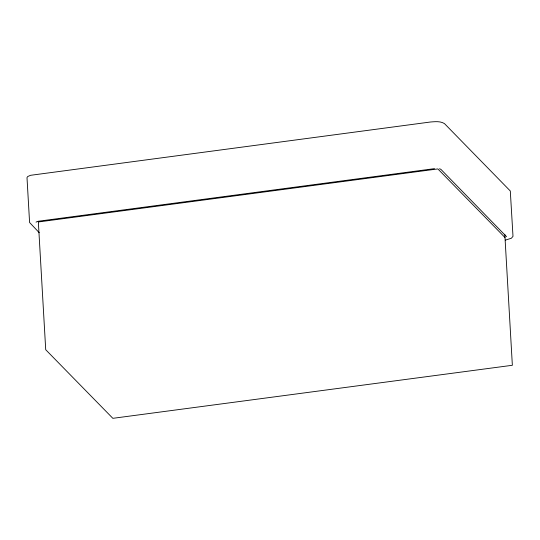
<?xml version="1.0" encoding="UTF-8"?>
<svg xmlns="http://www.w3.org/2000/svg" width="540" height="540" viewBox="0 0 540 540"><rect width="100%" height="100%" fill="white"/><g stroke="black" fill="none" stroke-linecap="round" stroke-linejoin="round"><path stroke-width="0.81" d="M36.032 222.149L37.672 221.339M505.359 240.118L511.353 238.255L513 236.345L510.3 190.984L444.467 123.599C440.377 121.001 435.071 121.655 430.454 122.006L30.544 175.304L27.682 176.553L27 177.613L29.585 222.5L39.272 232.74M38.205 221.258L434.525 168.642M439.546 168.737L440.91 169.371L506.561 236.696M504.995 237.526L437.859 168.925L38.347 221.967L45.718 349.724L112.853 418.325L512.359 365.283L504.806 234.239"/></g></svg>
